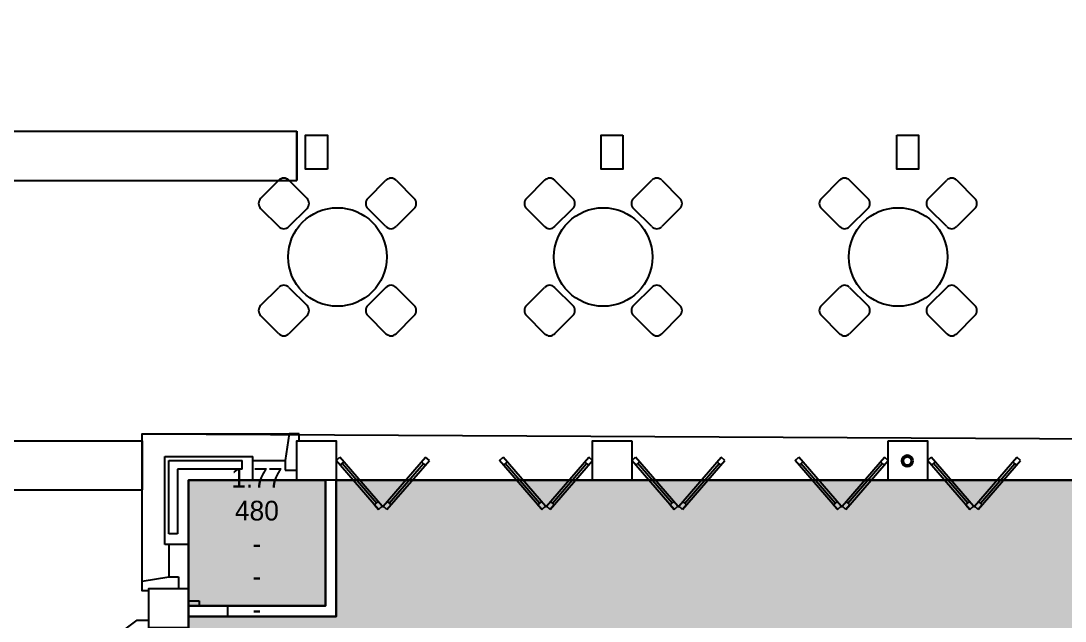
# Model space of a CAD drawing. Header units: millimetres. Extents: x -48614 to 110435, y -11020 to 74943.
# Drawn here: x -26528 to -15932, y 56150 to 62241 of the extents above; entities that cross this region are included whole.
import ezdxf

# ---------------------------------------------------------------- set-up
doc = ezdxf.new("R2010")
doc.units = ezdxf.units.MM
for name, color, linetype in [('BRICK_WALLS_P4', 1, 'Continuous'), ('COLUMNS_P5', 5, 'Continuous'), ('DR', 8, 'Continuous'), ('FURNITURE', 40, 'Continuous'), ('GROS$', 1, 'Continuous'), ('HL-TMP', 7, 'Continuous'), ('RM$', 5, 'Continuous'), ('RM$TXT', 5, 'Continuous'), ('SITE', 1, 'Continuous'), ('WA_EXT', 7, 'Continuous'), ('WN', 4, 'Continuous')]:
    doc.layers.add(name, color=color, linetype=linetype)

msp = doc.modelspace()

# ---------------------------------------------------------------- hatches: boundary and pattern name
at = {"layer": 'HL-TMP', "true_color": 0x666666}
h = msp.add_hatch(color=251, dxfattribs=at)
h.paths.add_polyline_path([(-42888, 12736), (-47228, 12736), (-47228, 12581), (-47428, 12581), (-47428, 9981), (-42888, 9981)], flags=0)
h.paths.add_polyline_path([(-42888, 9266), (-42888, 9871), (-47228, 9871), (-47228, 9581), (-47428, 9581), (-47428, 6981), (-47228, 6981), (-47228, 6831), (-42888, 6831)], flags=0)
h.paths.add_polyline_path([(-5258, 3071), (-8418, 3071), (-8418, -2874), (-5258, -2874)], flags=0)
h.paths.add_polyline_path([(6362, 3071), (3202, 3071), (3202, -2859), (6362, -2859)], flags=0)
h.paths.add_polyline_path([(31772, 9581), (31747, 9581), (30172, 9581), (24672, 9581), (24672, 7598), (24838, 7198), (25639, 6397), (26039, 6231), (30405, 6231), (30805, 6397), (31607, 7198), (31772, 7598)], flags=0)
h.paths.add_polyline_path([(31772, 43464), (31607, 43864), (30805, 44665), (30405, 44831), (26039, 44831), (25639, 44665), (24838, 43864), (24672, 43464), (24672, 41481), (26272, 41481), (31772, 41481)], flags=0)
h.paths.add_polyline_path([(-26728, 43464), (-26893, 43864), (-27695, 44665), (-28095, 44831), (-32461, 44831), (-32861, 44665), (-33662, 43864), (-33828, 43464), (-33828, 41081), (-32228, 41081), (-32228, 41481), (-26728, 41481)], flags=0)
h.paths.add_polyline_path([(-26728, 9581), (-33828, 9581), (-33828, 7598), (-33662, 7198), (-32861, 6397), (-32461, 6231), (-28095, 6231), (-27695, 6397), (-26893, 7198), (-26728, 7598)], flags=0)
h.paths.add_polyline_path([(79131, 39384), (73720, 42522), (73018, 41311), (72967, 41224), (74182, 40520), (74682, 40230), (74682, 36332), (72967, 35337), (73720, 34040), (79131, 37177), (79774, 38281)], flags=0)
h.paths.add_polyline_path([(-3017, 35830), (-7028, 35146), (-7028, 32215), (-2628, 31465), (-2628, 32864), (-5578, 33367), (-5578, 33995), (-2785, 34471)], flags=0)
h.paths.add_polyline_path([(4972, 35146), (572, 35896), (572, 34498), (3522, 33995), (3522, 33367), (730, 32891), (962, 31532), (4972, 32215)], flags=0)
h.paths.add_polyline_path([(-21428, 30826), (-17703, 30826), (-17703, 30736), (-17675, 30736), (-17675, 27736), (-14934, 27736), (-14928, 27736), (-14928, 27581), (-14673, 27581), (-14673, 24981), (-14928, 24981), (-14928, 24581), (-14673, 24581), (-14673, 21981), (-14928, 21981), (-14928, 21581), (-14673, 21581), (-14673, 18981), (-14928, 18981), (-14928, 18581), (-14673, 18581), (-14673, 15981), (-14928, 15981), (-14928, 15581), (-14673, 15581), (-14673, 12981), (-14928, 12981), (-14928, 12803), (-19273, 12803), (-19273, 12826), (-21428, 12826)], flags=0)
h.paths.add_polyline_path([(12562, 46981), (12172, 46981), (12172, 47581), (12562, 47581), (12562, 49351), (8647, 49351), (8647, 41191), (12272, 41191), (12272, 41681), (12562, 41681)], flags=0)
h.paths.add_polyline_path([(322, 3071), (-2378, 3071), (-2378, 841), (-2378, -1759), (-2378, -3054), (322, -3054), (322, -359)], flags=0)
h.paths.add_polyline_path([(18437, 53689), (18437, 54756), (18437, 55796), (18322, 55796), (17237, 55796), (17237, 51839), (18437, 51839)], flags=0)
h.paths.add_polyline_path([(35012, 45726), (33772, 45726), (33772, 45581), (33473, 45581), (33473, 42981), (33772, 42981), (33772, 42581), (33527, 42581), (33527, 41481), (33772, 41481), (33772, 41191), (36562, 41191), (36562, 43301), (35012, 43301)], flags=0)
h.paths.add_polyline_path([(-35553, 41081), (-38828, 41081), (-40278, 41081), (-40278, 42031), (-40278, 43133), (-40278, 44404), (-40278, 47416), (-40278, 50416), (-40278, 53416), (-40278, 54836), (-40228, 54836), (-40228, 59416), (-40228, 63266), (-40228, 65226), (-42828, 65226), (-42828, 64931), (-42828, 62416), (-42828, 54836), (-42778, 54836), (-42778, 41451), (-42778, 41226), (-47428, 41226), (-47428, 39981), (-47228, 39981), (-47228, 36981), (-35553, 36981)], flags=0)
h.paths.add_polyline_path([(-26553, 41081), (-26728, 41081), (-32228, 41081), (-33828, 41081), (-34228, 41081), (-35503, 41081), (-35503, 36981), (-35228, 36981), (-35228, 36631), (-34228, 36631), (-34228, 36981), (-33828, 36981), (-33828, 36691), (-30578, 36691), (-30578, 36981), (-29978, 36981), (-29978, 36691), (-29366, 36691), (-26728, 36691), (-26728, 36981), (-26553, 36981)], flags=0)
h.paths.add_polyline_path([(24447, 41081), (24272, 41081), (23172, 41081), (18437, 41081), (18437, 41081), (17237, 41081), (10222, 41081), (1917, 41081), (-3973, 41081), (-6973, 41081), (-14728, 41081), (-14728, 46981), (-14828, 46981), (-14828, 47581), (-14728, 47581), (-14728, 52981), (-14828, 52981), (-14828, 53581), (-14728, 53581), (-14728, 57581), (-23328, 57581), (-23328, 56196), (-24428, 56196), (-24828, 56196), (-24828, 41081), (-25228, 41081), (-26328, 41081), (-26503, 41081), (-26503, 36981), (-24628, 36981), (-24628, 36883), (-16857, 36883), (-16857, 30826), (-16403, 30826), (-16403, 30736), (-17585, 30736), (-17585, 27916), (-17585, 27826), (-14928, 27826), (-14928, 27981), (-14328, 27981), (-14328, 30581), (-14928, 30581), (-14928, 30981), (-14328, 30981), (-14328, 33581), (-14928, 33581), (-14928, 33981), (-14328, 33981), (-14328, 36581), (-14928, 36581), (-14928, 36981), (-14728, 36981), (-14728, 37181), (-14328, 37181), (-14328, 36581), (-11728, 36581), (-11728, 37181), (-11328, 37181), (-11328, 36581), (-8728, 36581), (-8728, 37181), (-8328, 37181), (-8328, 36931), (-8150, 36931), (-8000, 36696), (-6057, 36696), (-5907, 36931), (-5728, 36931), (-5728, 37181), (-5328, 37181), (-5328, 36931), (-5150, 36931), (-5000, 36696), (-3057, 36696), (-2907, 36931), (-2728, 36931), (-2728, 37181), (-2328, 37181), (272, 37181), (672, 37181), (672, 36931), (852, 36931), (1002, 36696), (2945, 36696), (3095, 36931), (3272, 36931), (3272, 37181), (3672, 37181), (3672, 36931), (3852, 36931), (4002, 36696), (5945, 36696), (6095, 36931), (6272, 36931), (6272, 37181), (12272, 37181), (12672, 37181), (12672, 36981), (12872, 36981), (12872, 33836), (15532, 33836), (16377, 33836), (16377, 36981), (24447, 36981)], flags=0)
h.paths.add_polyline_path([(18437, 51557), (18437, 51749), (17237, 51749), (17237, 51731), (16637, 51731), (16637, 48231), (17237, 48231), (17237, 43683), (17237, 43683), (17237, 41081), (18437, 41081), (18437, 41680), (18437, 47456)], flags=0)
h.paths.add_polyline_path([(45417, 39581), (45172, 39581), (45172, 39726), (40672, 39726), (40672, 41081), (38172, 41081), (38062, 41081), (33772, 41081), (33172, 41081), (31772, 41081), (30172, 41081), (26272, 41081), (24497, 41081), (24497, 36981), (24672, 36981), (24672, 36691), (27922, 36691), (27922, 36981), (28522, 36981), (28522, 36691), (30734, 36691), (31772, 36691), (31772, 36981), (32172, 36981), (32172, 36836), (33172, 36836), (33172, 36981), (38172, 36981), (43472, 36981), (45172, 36981), (45172, 37431), (45417, 37431)], flags=0)
h.paths.add_polyline_path([(40672, 62416), (40672, 65226), (40225, 65226), (38172, 65226), (38172, 63616), (38172, 60616), (38172, 57616), (38172, 54616), (38172, 45254), (38172, 43983), (38172, 42481), (38172, 41191), (40672, 41191), (40672, 41416), (40672, 44416), (40672, 47416), (40672, 50416), (40672, 56416), (40672, 59416)], flags=0)
h.paths.add_polyline_path([(57087, 42327), (57087, 42377), (55725, 42377), (55725, 42327), (55725, 40877), (57087, 40877)], flags=0)
h.paths.add_polyline_path([(57087, 35685), (55725, 35685), (55725, 35635), (55725, 34185), (57087, 34185)], flags=0)
h.paths.add_polyline_path([(40672, 11416), (40672, 29416), (40672, 32446), (40672, 36871), (38172, 36871), (38172, 36346), (38172, 33646), (38172, 27616), (38172, 21616), (38172, 18616), (38172, 15616), (38172, 12581), (32172, 12581), (32037, 12581), (32037, 12509), (32037, 10061), (32037, 9981), (32172, 9981), (38172, 9981), (38172, 6188), (38172, 836), (38997, 836), (40672, 836)], flags=0)
h.paths.add_polyline_path([(22772, 9931), (21852, 9931), (21852, 9561), (21672, 9561), (21672, 9381), (21492, 9381), (21492, 8561), (22772, 8561)], flags=0)
h.paths.add_polyline_path([(17102, 4031), (16122, 4031), (16122, 3196), (17102, 3196)], flags=0)
h.paths.add_polyline_path([(-26553, 12581), (-26728, 12581), (-26728, 12581), (-26728, 12581), (-28493, 12581), (-29110, 13198), (-30245, 13198), (-30245, 13198), (-31445, 13198), (-32063, 12581), (-32836, 12581), (-33698, 12581), (-35503, 12581), (-35503, 9981), (-35178, 9981), (-35178, 9981), (-33828, 9981), (-26553, 9981)], flags=0)
h.paths.add_polyline_path([(-34048, 15698), (-35228, 15698), (-35228, 15581), (-35303, 15581), (-35303, 14166), (-35303, 12981), (-34048, 12981)], flags=0)
h.paths.add_polyline_path([(-40168, 29107), (-40168, 31306), (-42798, 31306), (-42798, 28747), (-42798, 25881), (-42798, 23396), (-42798, 21710), (-42798, 18889), (-42288, 18889), (-42288, 16231), (-42288, 12794), (-40168, 12794), (-40168, 12826), (-40168, 15891), (-38714, 15891), (-38714, 16791), (-38935, 16791), (-40168, 16791), (-40168, 20788)], flags=0)
h.paths.add_polyline_path([(4694, -4072), (3582, -4072), (3582, -5174), (4693, -5174)], flags=0)
h.paths.add_polyline_path([(31852, 12581), (31747, 12581), (31747, 12756), (30117, 12756), (30117, 12581), (30007, 12581), (29626, 12984), (29314, 13315), (29232, 13401), (27332, 13401), (27212, 13401), (26819, 12984), (26437, 12581), (26327, 12581), (26327, 12756), (24697, 12756), (24697, 12581), (24537, 12581), (24537, 9981), (24697, 9981), (30172, 9981), (30172, 9581), (31747, 9581), (31747, 9981), (31852, 9981)], flags=0)
h.paths.add_polyline_path([(42572, 73381), (42372, 73381), (42372, 74331), (38172, 74331), (38172, 65336), (40225, 65336), (40772, 65336), (40772, 65631), (41172, 65631), (41172, 65331), (42322, 65331), (42322, 66281), (42522, 66281), (42522, 67281), (42372, 67281), (42372, 67881), (42522, 67881), (42522, 71781), (42372, 71781), (42372, 72037), (39851, 72037), (39851, 70504), (40788, 70504), (40788, 70474), (40788, 67281), (39826, 67281), (39826, 71615), (39827, 72062), (42372, 72062), (42372, 72381), (42572, 72381)], flags=0)
h.paths.add_polyline_path([(22572, 26446), (21487, 26446), (21487, 25512), (21487, 25476), (22572, 25476)], flags=0)
h.paths.add_polyline_path([(-37518, 16791), (-38624, 16791), (-38624, 15891), (-37518, 15891)], flags=0)
h.paths.add_polyline_path([(-2583, -3094), (-5038, -3094), (-5038, -4759), (-5038, -5209), (-4188, -5209), (-2583, -5209)], flags=0)
h.paths.add_polyline_path([(-25128, 18581), (-25228, 18581), (-25228, 18698), (-26508, 18698), (-26508, 17679), (-26466, 17637), (-26466, 17285), (-26508, 17285), (-26508, 15863), (-25868, 15863), (-25228, 15863), (-25228, 15981), (-25128, 15981)], flags=0)
at = {"layer": 'HL-TMP', "true_color": 0x66cf4f}
h = msp.add_hatch(color=93, dxfattribs=at)
h.paths.add_polyline_path([(22772, 57581), (21576, 57581), (21576, 56476), (22772, 56476)], flags=0)
h.paths.add_polyline_path([(4917, 57581), (3672, 57581), (3672, 56481), (4917, 56481), (4917, 56976)], flags=0)
h.paths.add_polyline_path([(-23438, 57581), (-24828, 57581), (-24828, 56306), (-23438, 56306)], flags=0)

# ---------------------------------------------------------------- linework, layer by layer
at = {"layer": 'BRICK_WALLS_P4', "linetype": 'Continuous'}
for p, q in [((-23438, 56306), (-23438, 57581)), ((-23328, 56196), (-23328, 57581)), ((-24428, 56306), (-23438, 56306)), ((-24428, 56196), (-24428, 56306)), ((-24428, 56196), (-23328, 56196))]:
    msp.add_line(p, q, dxfattribs=at)
at = {"layer": 'COLUMNS_P5', "linetype": 'Continuous', "lineweight": -3}
for points in [[(-23418, 60736), (-23638, 60736), (-23638, 61081), (-23418, 61081)], [(-20418, 61081), (-20418, 60736), (-20638, 60736), (-20638, 61081)], [(-17638, 61081), (-17418, 61081), (-17418, 60736), (-17638, 60736)], [(-23728, 57581), (-23728, 57981), (-23328, 57981), (-23328, 57581)], [(-20328, 57981), (-20328, 57581), (-20728, 57581), (-20728, 57981)], [(-17728, 57981), (-17328, 57981), (-17328, 57581), (-17728, 57581)], [(-25228, 56081), (-25228, 56481), (-24828, 56481), (-24828, 56081)]]:
    msp.add_lwpolyline(points, close=True, dxfattribs=at)
at = {"layer": 'COLUMNS_P5', "linetype": 'Continuous', "lineweight": 50}
msp.add_circle((-17533, 57776), 50, dxfattribs=at)
at = {"layer": 'DR', "linetype": 'Continuous'}
for p, q in [((-24828, 56306), (-24828, 56356)), ((-24828, 56356), (-24718, 56356)), ((-24718, 56306), (-24828, 56306)), ((-24718, 56356), (-24718, 56306))]:
    msp.add_line(p, q, dxfattribs=at)
at = {"layer": 'FURNITURE'}
for p, q in [((-23910, 60624), (-24095, 60439)), ((-23624, 60439), (-23808, 60624)), ((-23008, 60439), (-22823, 60624)), ((-22721, 60624), (-22537, 60439)), ((-21213, 60624), (-21398, 60439)), ((-20927, 60439), (-21112, 60624)), ((-20311, 60439), (-20126, 60624)), ((-20024, 60624), (-19840, 60439)), ((-18220, 60624), (-18405, 60439)), ((-17934, 60439), (-18118, 60624)), ((-17318, 60439), (-17133, 60624)), ((-17031, 60624), (-16847, 60439)), ((-24095, 60337), (-23910, 60153)), ((-23808, 60153), (-23624, 60337)), ((-22823, 60153), (-23008, 60337)), ((-22537, 60337), (-22721, 60153)), ((-21398, 60337), (-21213, 60153)), ((-21112, 60153), (-20927, 60337)), ((-20126, 60153), (-20311, 60337)), ((-19840, 60337), (-20024, 60153)), ((-18405, 60337), (-18220, 60153)), ((-18118, 60153), (-17934, 60337)), ((-17133, 60153), (-17318, 60337)), ((-16847, 60337), (-17031, 60153)), ((-24095, 59353), (-23910, 59537)), ((-23808, 59537), (-23624, 59353)), ((-22823, 59537), (-23008, 59353)), ((-22537, 59353), (-22721, 59537)), ((-21398, 59353), (-21213, 59537)), ((-21112, 59537), (-20927, 59353)), ((-20126, 59537), (-20311, 59353)), ((-19840, 59353), (-20024, 59537)), ((-18405, 59353), (-18220, 59537)), ((-18118, 59537), (-17934, 59353)), ((-17133, 59537), (-17318, 59353)), ((-16847, 59353), (-17031, 59537)), ((-23910, 59066), (-24095, 59251)), ((-23624, 59251), (-23808, 59066)), ((-23008, 59251), (-22823, 59066)), ((-22721, 59066), (-22537, 59251)), ((-21213, 59066), (-21398, 59251)), ((-20927, 59251), (-21112, 59066)), ((-20311, 59251), (-20126, 59066)), ((-20024, 59066), (-19840, 59251)), ((-18220, 59066), (-18405, 59251)), ((-17934, 59251), (-18118, 59066)), ((-17318, 59251), (-17133, 59066)), ((-17031, 59066), (-16847, 59251))]:
    msp.add_line(p, q, dxfattribs=at)
for centre in [(-23316, 59845), (-20619, 59845), (-17626, 59845)]:
    msp.add_circle(centre, 500, dxfattribs=at)
for centre, start, end in [((-23859, 60573), 45, 135), ((-22772, 60573), 45, 135), ((-21162, 60573), 45, 135), ((-20075, 60573), 45, 135), ((-18169, 60573), 45, 135), ((-17082, 60573), 45, 135), ((-24044, 60388), 135, 225), ((-23675, 60388), 315, 45), ((-22957, 60388), 135, 225), ((-22588, 60388), 315, 45), ((-21347, 60388), 135, 225), ((-20978, 60388), 315, 45), ((-20260, 60388), 135, 225), ((-19891, 60388), 315, 45), ((-18354, 60388), 135, 225), ((-17985, 60388), 315, 45), ((-17267, 60388), 135, 225), ((-16898, 60388), 315, 45), ((-23859, 60204), 225, 315), ((-22772, 60204), 225, 315), ((-21162, 60204), 225, 315), ((-20075, 60204), 225, 315), ((-18169, 60204), 225, 315), ((-17082, 60204), 225, 315), ((-23859, 59486), 45, 135), ((-22772, 59486), 45, 135), ((-21162, 59486), 45, 135), ((-20075, 59486), 45, 135), ((-18169, 59486), 45, 135), ((-17082, 59486), 45, 135), ((-24044, 59302), 135, 225), ((-23675, 59302), 315, 45), ((-22957, 59302), 135, 225), ((-22588, 59302), 315, 45), ((-21347, 59302), 135, 225), ((-20978, 59302), 315, 45), ((-20260, 59302), 135, 225), ((-19891, 59302), 315, 45), ((-18354, 59302), 135, 225), ((-17985, 59302), 315, 45), ((-17267, 59302), 135, 225), ((-16898, 59302), 315, 45), ((-23859, 59117), 225, 315), ((-22772, 59117), 225, 315), ((-21162, 59117), 225, 315), ((-20075, 59117), 225, 315), ((-18169, 59117), 225, 315), ((-17082, 59117), 225, 315)]:
    msp.add_arc(centre, 72, start, end, dxfattribs=at)
at = {"layer": 'GROS$', "linetype": 'Continuous', "flags": 128}
msp.add_lwpolyline([(-26003, 55668), (-25347, 56158), (-25228, 56158), (-25228, 56457), (-25298, 56457), (-25298, 58051), (-11638, 57981)], dxfattribs=at)
at = {"layer": 'GROS$'}
msp.add_lwpolyline([(-26503, 36981), (-26503, 41081), (-24828, 41081), (-24828, 56196), (-24828, 57581), (-23438, 57581), (-23438, 56306), (-24828, 56306), (-24828, 56196), (-23328, 56196), (-23328, 57581), (-14728, 57581)], dxfattribs=at)
at = {"layer": 'RM$'}
msp.add_lwpolyline([(1917, 41081), (-3973, 41081), (-6973, 41081), (-14728, 41081), (-14728, 46981), (-14828, 46981), (-14828, 47581), (-14728, 47581), (-14728, 52981), (-14828, 52981), (-14828, 53581), (-14728, 53581), (-14728, 57581), (-23328, 57581), (-23328, 56196), (-24428, 56196), (-24828, 56196), (-24828, 41081), (-25228, 41081), (-26328, 41081), (-26503, 41081), (-26503, 36981)], dxfattribs=at)
msp.add_lwpolyline([(-23438, 57581), (-24828, 57581), (-24828, 56306), (-23438, 56306)], close=True, dxfattribs=at)
at = {"layer": 'SITE'}
for p, q in [((-33053, 61121), (-23728, 61121)), ((-33053, 60621), (-23728, 60621)), ((-35228, 57981), (-25298, 57981)), ((-25298, 57981), (-25298, 57481)), ((-34870, 57481), (-25298, 57481))]:
    msp.add_line(p, q, dxfattribs=at)
at = {"layer": 'SITE', "linetype": 'Continuous'}
for p, q in [((-23728, 60621), (-23728, 61121)), ((-23728, 61121), (-23728, 60621))]:
    msp.add_line(p, q, dxfattribs=at)
at = {"layer": 'WA_EXT', "linetype": 'Continuous'}
for p, q in [((-23728, 57981), (-23328, 57981)), ((-23728, 57581), (-23728, 57981)), ((-23328, 57981), (-23328, 57581)), ((-23328, 57581), (-23728, 57581))]:
    msp.add_line(p, q, dxfattribs=at)
at = {"layer": 'WN', "linetype": 'Continuous'}
for p, q in [((-25298, 58051), (-23704, 58051)), ((-25298, 58051), (-23704, 58051)), ((-25298, 56457), (-25298, 58051)), ((-23804, 58051), (-23846, 57781)), ((-23804, 58051), (-23846, 57781)), ((-23704, 58051), (-23804, 58051)), ((-23704, 58051), (-23804, 58051)), ((-23704, 57981), (-23704, 58051)), ((-23704, 57981), (-23704, 58051)), ((-25068, 56927), (-25068, 57821)), ((-25068, 57821), (-24174, 57821)), ((-25068, 57821), (-24174, 57821)), ((-25028, 57781), (-24284, 57781)), ((-25028, 57781), (-24284, 57781)), ((-25028, 57037), (-25028, 57781)), ((-24284, 57691), (-24284, 57781)), ((-24284, 57691), (-24284, 57781)), ((-24174, 57581), (-24174, 57821)), ((-24174, 57581), (-24174, 57821)), ((-24174, 57781), (-23846, 57781)), ((-24174, 57781), (-23846, 57781)), ((-23846, 57781), (-23846, 57681)), ((-23846, 57781), (-23846, 57681)), ((-23328, 57781), (-23290, 57813)), ((-22898, 57283), (-23328, 57781)), ((-22861, 57315), (-23290, 57813)), ((-23287, 57733), (-23249, 57766)), ((-23287, 57733), (-23249, 57766)), ((-22920, 57346), (-23268, 57750)), ((-22851, 57315), (-22421, 57813)), ((-22813, 57283), (-22383, 57781)), ((-22791, 57346), (-22443, 57750)), ((-22424, 57733), (-22462, 57766)), ((-22424, 57733), (-22462, 57766)), ((-22383, 57781), (-22421, 57813)), ((-21672, 57781), (-21634, 57813)), ((-21243, 57283), (-21672, 57781)), ((-21205, 57315), (-21634, 57813)), ((-21631, 57733), (-21593, 57766)), ((-21631, 57733), (-21593, 57766)), ((-21265, 57346), (-21612, 57750)), ((-21195, 57315), (-20766, 57813)), ((-21157, 57283), (-20728, 57781)), ((-21135, 57346), (-20788, 57750)), ((-20769, 57733), (-20806, 57766)), ((-20769, 57733), (-20806, 57766)), ((-20728, 57781), (-20766, 57813)), ((-20328, 57781), (-20290, 57813)), ((-19898, 57283), (-20328, 57781)), ((-19861, 57315), (-20290, 57813)), ((-20287, 57733), (-20249, 57766)), ((-20287, 57733), (-20249, 57766)), ((-19920, 57346), (-20268, 57750)), ((-19851, 57315), (-19421, 57813)), ((-19813, 57283), (-19383, 57781)), ((-19791, 57346), (-19443, 57750)), ((-19424, 57733), (-19462, 57766)), ((-19424, 57733), (-19462, 57766)), ((-19383, 57781), (-19421, 57813)), ((-18672, 57781), (-18634, 57813)), ((-18243, 57283), (-18672, 57781)), ((-18205, 57315), (-18634, 57813)), ((-18631, 57733), (-18593, 57766)), ((-18631, 57733), (-18593, 57766)), ((-18265, 57346), (-18612, 57750)), ((-18195, 57315), (-17766, 57813)), ((-18157, 57283), (-17728, 57781)), ((-18135, 57346), (-17788, 57750)), ((-17769, 57733), (-17806, 57766)), ((-17769, 57733), (-17806, 57766)), ((-17728, 57781), (-17766, 57813)), ((-17328, 57781), (-17290, 57813)), ((-16898, 57283), (-17328, 57781)), ((-16861, 57315), (-17290, 57813)), ((-17287, 57733), (-17249, 57766)), ((-17287, 57733), (-17249, 57766)), ((-16920, 57346), (-17268, 57750)), ((-16851, 57315), (-16421, 57813)), ((-16813, 57283), (-16383, 57781)), ((-16791, 57346), (-16443, 57750)), ((-16424, 57733), (-16462, 57766)), ((-16424, 57733), (-16462, 57766)), ((-16383, 57781), (-16421, 57813)), ((-24284, 57691), (-24938, 57691)), ((-24284, 57691), (-24938, 57691)), ((-24938, 57691), (-24938, 57037)), ((-23846, 57681), (-23728, 57681)), ((-23846, 57681), (-23728, 57681)), ((-24828, 56481), (-24828, 57581)), ((-24828, 57581), (-23728, 57581)), ((-24828, 57581), (-23728, 57581)), ((-22901, 57363), (-22939, 57330)), ((-22939, 57330), (-22898, 57283)), ((-22772, 57330), (-22813, 57283)), ((-22810, 57363), (-22772, 57330)), ((-21246, 57363), (-21284, 57330)), ((-21284, 57330), (-21243, 57283)), ((-21116, 57330), (-21157, 57283)), ((-21154, 57363), (-21116, 57330)), ((-19901, 57363), (-19939, 57330)), ((-19939, 57330), (-19898, 57283)), ((-19772, 57330), (-19813, 57283)), ((-19810, 57363), (-19772, 57330)), ((-18246, 57363), (-18284, 57330)), ((-18284, 57330), (-18243, 57283)), ((-18116, 57330), (-18157, 57283)), ((-18154, 57363), (-18116, 57330)), ((-16901, 57363), (-16939, 57330)), ((-16939, 57330), (-16898, 57283)), ((-16772, 57330), (-16813, 57283)), ((-16810, 57363), (-16772, 57330)), ((-22898, 57283), (-22861, 57315)), ((-22851, 57315), (-22861, 57315)), ((-22813, 57283), (-22851, 57315)), ((-21243, 57283), (-21205, 57315)), ((-21205, 57315), (-21195, 57315)), ((-21157, 57283), (-21195, 57315)), ((-19898, 57283), (-19861, 57315)), ((-19851, 57315), (-19861, 57315)), ((-19813, 57283), (-19851, 57315)), ((-18243, 57283), (-18205, 57315)), ((-18205, 57315), (-18195, 57315)), ((-18157, 57283), (-18195, 57315)), ((-16898, 57283), (-16861, 57315)), ((-16851, 57315), (-16861, 57315)), ((-16813, 57283), (-16851, 57315)), ((-24938, 57037), (-25028, 57037)), ((-24828, 56927), (-25068, 56927)), ((-25028, 56927), (-25028, 56599)), ((-25298, 56557), (-25028, 56599)), ((-25028, 56599), (-24927, 56599)), ((-24927, 56599), (-24927, 56481)), ((-25298, 56457), (-25298, 56557)), ((-24828, 56371), (-24828, 56481)), ((-25228, 56457), (-25298, 56457))]:
    msp.add_line(p, q, dxfattribs=at)
for centre in [(-22856, 57315), (-21200, 57315), (-19856, 57315), (-18200, 57315), (-16856, 57315)]:
    msp.add_circle(centre, 5, dxfattribs=at)

# ---------------------------------------------------------------- texts
at = {"layer": 'RM$TXT', "insert": (-24133, 54504), "char_height": 200, "attachment_point": 8}
msp.add_mtext('1.77^M^J480^M^J-^M^J-^M^J-^M^J2130^M^JUNKNOWN^M^J.00^M^J-^M^J-^M^J', dxfattribs=at)

doc.saveas('drawing.dxf')
